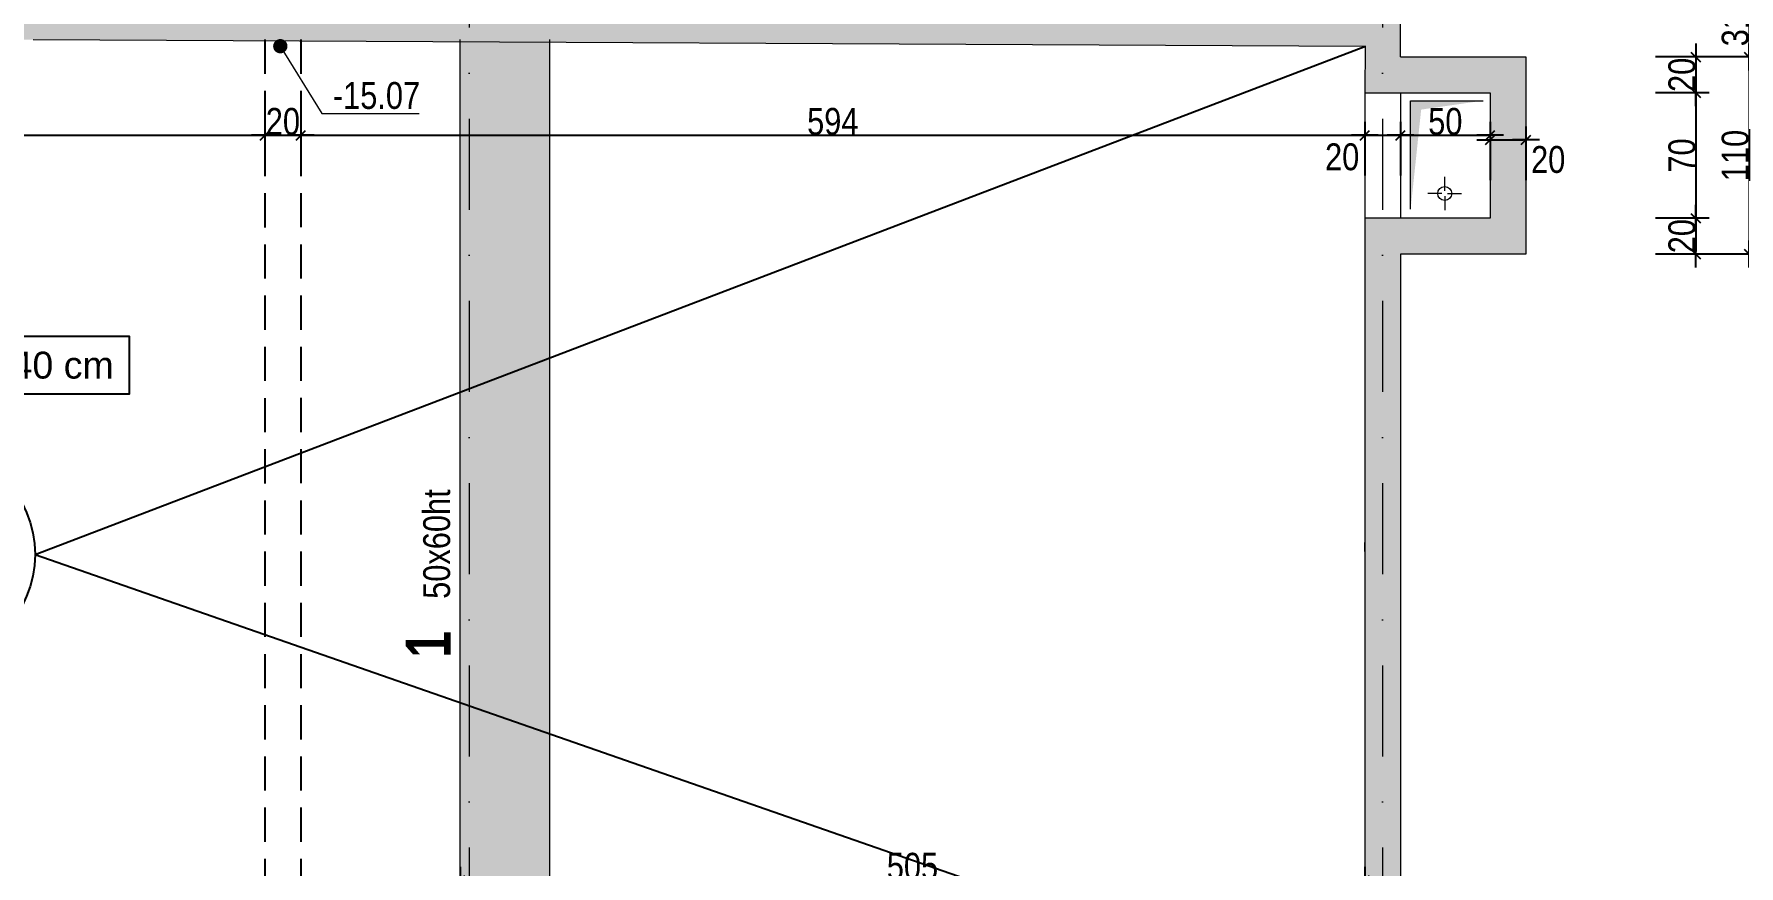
# Model space of a CAD drawing. Header units: centimetres. Extents: x -14085 to 643619, y -47998 to 35592.
# Drawn here: x 35262 to 36214, y 4994 to 5458 of the extents above; entities that cross this region are included whole.
import ezdxf
from ezdxf.enums import TextEntityAlignment as Align

# ---------------------------------------------------------------- set-up
doc = ezdxf.new("R2010")
doc.units = ezdxf.units.CM
doc.header["$PDMODE"] = 1
doc.header["$PDSIZE"] = -2
doc.linetypes.add('CACHEX2', pattern=[19.05, 12.7, -6.35])
doc.linetypes.add('TIRETPTX2', pattern=[50.8, 25.4, -12.7, 0, -12.7])
for name, color, linetype in [('01_cote_gen', 4, 'Continuous'), ('01_linteaux', 2, 'Continuous'), ('01_poch_BN', 9, 'Continuous'), ('01_poch_murs', 253, 'Continuous'), ('01_texte', 230, 'Continuous'), ('AA_COTES', 2, 'Continuous')]:
    doc.layers.add(name, color=color, linetype=linetype)
for name, color, linetype, lineweight in [('01_murs_coup', 5, 'Continuous', 60), ('01_PIEUX', 5, 'Continuous', 60), ('01_tram_axes', 2, 'TIRETPTX2', 9)]:
    doc.layers.add(name, color=color, linetype=linetype, lineweight=lineweight)
doc.styles.add('ARIAL NA', font='ARIALN.TTF')
doc.styles.add('Arial Narrow', font='ARIALN.TTF')
doc.styles.add('impact', font='impact.ttf')
doc.styles.add('MATTE_TXT', font='arial.ttf')
doc.styles.add('STYLE2', font='ARIALN.TTF')
doc.dimstyles.new('JB50', dxfattribs={"dimscale": 0.1, "dimtxt": 150, "dimasz": 15, "dimexe": 0.1, "dimexo": 0.1, "dimgap": 0.09, "dimtad": 1, "dimdec": 1, "dimdsep": 46, "dimtxsty": 'STYLE2', "dimblk1": 'BOND_G', "dimblk2": 'BOND_D', "dimsah": 1, "dimcen": 1.5, "dimdle": 0.01, "dimse1": 1, "dimse2": 1, "dimclrd": 4, "dimclre": 2, "dimclrt": 6, "dimazin": 2, "dimtfac": 2.333333, "dimtdec": 1, "dimtix": 1, "dimtmove": 2, "dimatfit": 3, "dimldrblk": 'BOND_G', "dimfxl": 1, "dimtolj": 1, "dimtzin": 0, "dimarcsym": 0})

# ---------------------------------------------------------------- blocks, each defined once
blk = doc.blocks.new('BOND_G')
at = {"layer": 'AA_COTES', "color": 0}
for p, q in [((0, -5), (0, 15)), ((5, 0), (-5, 0)), ((1.77, 1.77), (-1.77, -1.77))]:
    blk.add_line(p, q, dxfattribs=at)
blk = doc.blocks.new('BOND_D')
at = {"layer": 'AA_COTES', "color": 0}
for p, q in [((5, 0), (-5, 0)), ((-1.77, -1.77), (1.77, 1.77)), ((0, 5), (0, -15))]:
    blk.add_line(p, q, dxfattribs=at)
blk = doc.blocks.new('*D1119')
at = {"layer": '01_cote_gen', "color": 4, "lineweight": -2, "transparency": 16777216}
blk.add_line((34632.45, 5401.66), (35389.42, 5401.66), dxfattribs=at)
at = {"layer": 'Defpoints', "color": 0, "lineweight": 0, "transparency": 16777216}
for p in [(35390.92, 5401.66), (34630.95, 5356.15), (35390.92, 5356.15)]:
    blk.add_point(p, dxfattribs=at)
at = {"layer": '01_cote_gen', "color": 4, "lineweight": -2, "transparency": 16777216, "xscale": 1.5, "yscale": 1.5, "zscale": 1.5, "rotation": 180}
blk.add_blockref('BOND_G', (34630.95, 5401.66), dxfattribs=at)
at = {"layer": '01_cote_gen', "color": 4, "lineweight": -2, "transparency": 16777216, "xscale": 1.5, "yscale": 1.5, "zscale": 1.5}
blk.add_blockref('BOND_D', (35390.92, 5401.66), dxfattribs=at)
at = {"layer": '01_cote_gen', "color": 6, "lineweight": 0, "transparency": 16777216, "insert": (35010.94, 5409.33), "char_height": 15, "attachment_point": 5, "style": 'STYLE2'}
blk.add_mtext('\\A1;760', dxfattribs=at)
blk = doc.blocks.new('*D1120')
at = {"layer": '01_cote_gen', "color": 4, "lineweight": -2, "transparency": 16777216}
blk.add_line((35392.42, 5401.66), (35409.42, 5401.66), dxfattribs=at)
at = {"layer": 'Defpoints', "color": 0, "lineweight": 0, "transparency": 16777216}
for p in [(35410.92, 5401.66), (35390.92, 5361.19), (35410.92, 5361.19)]:
    blk.add_point(p, dxfattribs=at)
at = {"layer": '01_cote_gen', "color": 4, "lineweight": -2, "transparency": 16777216, "xscale": 1.5, "yscale": 1.5, "zscale": 1.5, "rotation": 180}
blk.add_blockref('BOND_G', (35390.92, 5401.66), dxfattribs=at)
at = {"layer": '01_cote_gen', "color": 4, "lineweight": -2, "transparency": 16777216, "xscale": 1.5, "yscale": 1.5, "zscale": 1.5}
blk.add_blockref('BOND_D', (35410.92, 5401.66), dxfattribs=at)
at = {"layer": '01_cote_gen', "color": 6, "lineweight": 0, "transparency": 16777216, "insert": (35400.92, 5409.33), "char_height": 15, "attachment_point": 5, "style": 'STYLE2'}
blk.add_mtext('\\A1;20', dxfattribs=at)
blk = doc.blocks.new('*D1121')
at = {"layer": '01_cote_gen', "color": 4, "lineweight": -2, "transparency": 16777216}
blk.add_line((35412.42, 5401.66), (36003.46, 5401.66), dxfattribs=at)
at = {"layer": 'Defpoints', "color": 0, "lineweight": 0, "transparency": 16777216}
for p in [(36004.96, 5402.7), (36004.96, 5401.66), (35410.92, 5379.16)]:
    blk.add_point(p, dxfattribs=at)
at = {"layer": '01_cote_gen', "color": 4, "lineweight": -2, "transparency": 16777216, "xscale": 1.5, "yscale": 1.5, "zscale": 1.5, "rotation": 180}
blk.add_blockref('BOND_G', (35410.92, 5401.66), dxfattribs=at)
at = {"layer": '01_cote_gen', "color": 4, "lineweight": -2, "transparency": 16777216, "xscale": 1.5, "yscale": 1.5, "zscale": 1.5}
blk.add_blockref('BOND_D', (36004.96, 5401.66), dxfattribs=at)
at = {"layer": '01_cote_gen', "color": 6, "lineweight": 0, "transparency": 16777216, "insert": (35707.94, 5409.33), "char_height": 15, "attachment_point": 5, "style": 'STYLE2'}
blk.add_mtext('\\A1;594', dxfattribs=at)
blk = doc.blocks.new('*D1122')
at = {"layer": '01_cote_gen', "color": 4, "lineweight": -2, "transparency": 16777216}
blk.add_line((36006.46, 5401.66), (36023.43, 5401.66), dxfattribs=at)
at = {"layer": 'Defpoints', "color": 0, "lineweight": 0, "transparency": 16777216}
for p in [(36024.93, 5401.66), (36004.96, 5390.39), (36024.93, 5390.39)]:
    blk.add_point(p, dxfattribs=at)
at = {"layer": '01_cote_gen', "color": 4, "lineweight": -2, "transparency": 16777216, "xscale": 1.5, "yscale": 1.5, "zscale": 1.5, "rotation": 180}
blk.add_blockref('BOND_G', (36004.96, 5401.66), dxfattribs=at)
at = {"layer": '01_cote_gen', "color": 4, "lineweight": -2, "transparency": 16777216, "xscale": 1.5, "yscale": 1.5, "zscale": 1.5}
blk.add_blockref('BOND_D', (36024.93, 5401.66), dxfattribs=at)
at = {"layer": '01_cote_gen', "color": 6, "lineweight": 0, "transparency": 16777216, "insert": (35992.32, 5389.57), "char_height": 15, "attachment_point": 5, "style": 'STYLE2'}
blk.add_mtext('\\A1;20', dxfattribs=at)
blk = doc.blocks.new('*D1123')
at = {"layer": '01_cote_gen', "color": 4, "lineweight": -2, "transparency": 16777216}
blk.add_line((36026.43, 5401.66), (36073.43, 5401.66), dxfattribs=at)
at = {"layer": 'Defpoints', "color": 0, "lineweight": 0, "transparency": 16777216}
for p in [(36074.93, 5401.66), (36024.93, 5394.16), (36074.93, 5394.16)]:
    blk.add_point(p, dxfattribs=at)
at = {"layer": '01_cote_gen', "color": 4, "lineweight": -2, "transparency": 16777216, "xscale": 1.5, "yscale": 1.5, "zscale": 1.5, "rotation": 180}
blk.add_blockref('BOND_G', (36024.93, 5401.66), dxfattribs=at)
at = {"layer": '01_cote_gen', "color": 4, "lineweight": -2, "transparency": 16777216, "xscale": 1.5, "yscale": 1.5, "zscale": 1.5}
blk.add_blockref('BOND_D', (36074.93, 5401.66), dxfattribs=at)
at = {"layer": '01_cote_gen', "color": 6, "lineweight": 0, "transparency": 16777216, "insert": (36049.93, 5409.33), "char_height": 15, "attachment_point": 5, "style": 'STYLE2'}
blk.add_mtext('\\A1;50', dxfattribs=at)
blk = doc.blocks.new('*D1124')
at = {"layer": '01_cote_gen', "color": 4, "lineweight": -2, "transparency": 16777216}
blk.add_line((36076.43, 5399.16), (36093.43, 5399.16), dxfattribs=at)
at = {"layer": 'Defpoints', "color": 0, "lineweight": 0, "transparency": 16777216}
for p in [(36094.93, 5399.16), (36074.93, 5390.39), (36094.93, 5389.89)]:
    blk.add_point(p, dxfattribs=at)
at = {"layer": '01_cote_gen', "color": 4, "lineweight": -2, "transparency": 16777216, "xscale": 1.5, "yscale": 1.5, "zscale": 1.5, "rotation": 180}
blk.add_blockref('BOND_G', (36074.93, 5399.16), dxfattribs=at)
at = {"layer": '01_cote_gen', "color": 4, "lineweight": -2, "transparency": 16777216, "xscale": 1.5, "yscale": 1.5, "zscale": 1.5}
blk.add_blockref('BOND_D', (36094.93, 5399.16), dxfattribs=at)
at = {"layer": '01_cote_gen', "color": 6, "lineweight": 0, "transparency": 16777216, "insert": (36107.35, 5388.09), "char_height": 15, "attachment_point": 5, "style": 'STYLE2'}
blk.add_mtext('\\A1;20', dxfattribs=at)
blk = doc.blocks.new('*D1128')
at = {"layer": '01_cote_gen', "color": 4, "lineweight": -2, "transparency": 16777216}
blk.add_line((34786.47, 4985.98), (35498.43, 4985.98), dxfattribs=at)
at = {"layer": 'Defpoints', "color": 0, "lineweight": 0, "transparency": 16777216}
for p in [(35499.93, 4985.98), (34784.97, 4963.48), (35499.93, 4909.39)]:
    blk.add_point(p, dxfattribs=at)
at = {"layer": '01_cote_gen', "color": 4, "lineweight": -2, "transparency": 16777216, "xscale": 1.5, "yscale": 1.5, "zscale": 1.5, "rotation": 180}
blk.add_blockref('BOND_G', (34784.97, 4985.98), dxfattribs=at)
at = {"layer": '01_cote_gen', "color": 4, "lineweight": -2, "transparency": 16777216, "xscale": 1.5, "yscale": 1.5, "zscale": 1.5}
blk.add_blockref('BOND_D', (35499.93, 4985.98), dxfattribs=at)
at = {"layer": '01_cote_gen', "color": 6, "lineweight": 0, "transparency": 16777216, "insert": (35142.45, 4993.64), "char_height": 15, "attachment_point": 5, "style": 'STYLE2'}
blk.add_mtext('\\A1;715', dxfattribs=at)
blk = doc.blocks.new('*D1129')
at = {"layer": '01_cote_gen', "color": 4, "lineweight": -2, "transparency": 16777216}
blk.add_line((35501.43, 4985.98), (36003.43, 4985.98), dxfattribs=at)
at = {"layer": 'Defpoints', "color": 0, "lineweight": 0, "transparency": 16777216}
for p in [(36004.93, 4985.98), (35499.93, 4963.48), (36004.93, 4963.48)]:
    blk.add_point(p, dxfattribs=at)
at = {"layer": '01_cote_gen', "color": 4, "lineweight": -2, "transparency": 16777216, "xscale": 1.5, "yscale": 1.5, "zscale": 1.5, "rotation": 180}
blk.add_blockref('BOND_G', (35499.93, 4985.98), dxfattribs=at)
at = {"layer": '01_cote_gen', "color": 4, "lineweight": -2, "transparency": 16777216, "xscale": 1.5, "yscale": 1.5, "zscale": 1.5}
blk.add_blockref('BOND_D', (36004.93, 4985.98), dxfattribs=at)
at = {"layer": '01_cote_gen', "color": 6, "lineweight": 0, "transparency": 16777216, "insert": (35752.43, 4993.64), "char_height": 15, "attachment_point": 5, "style": 'STYLE2'}
blk.add_mtext('\\A1;505', dxfattribs=at)
blk = doc.blocks.new('*D1423')
at = {"layer": '01_cote_gen', "color": 4, "lineweight": -2, "transparency": 16777216}
blk.add_line((36026.43, 5703.03), (36093.43, 5703.03), dxfattribs=at)
at = {"layer": 'Defpoints', "color": 0, "lineweight": 0, "transparency": 16777216}
for p in [(36094.93, 5703.03), (36024.93, 5695.53), (36094.93, 5444.39)]:
    blk.add_point(p, dxfattribs=at)
at = {"layer": '01_cote_gen', "color": 4, "lineweight": -2, "transparency": 16777216, "xscale": 1.5, "yscale": 1.5, "zscale": 1.5, "rotation": 180}
blk.add_blockref('BOND_G', (36024.93, 5703.03), dxfattribs=at)
at = {"layer": '01_cote_gen', "color": 4, "lineweight": -2, "transparency": 16777216, "xscale": 1.5, "yscale": 1.5, "zscale": 1.5}
blk.add_blockref('BOND_D', (36094.93, 5703.03), dxfattribs=at)
at = {"layer": '01_cote_gen', "color": 6, "lineweight": 0, "transparency": 16777216, "insert": (36059.93, 5710.7), "char_height": 15, "attachment_point": 5, "style": 'STYLE2'}
blk.add_mtext('\\A1;70', dxfattribs=at)
blk = doc.blocks.new('*D1424')
at = {"layer": '01_cote_gen', "color": 4, "lineweight": -2, "transparency": 16777216}
blk.add_line((36026.43, 5668.62), (36073.43, 5668.62), dxfattribs=at)
at = {"layer": 'Defpoints', "color": 0, "lineweight": 0, "transparency": 16777216}
for p in [(36074.93, 5668.62), (36024.93, 5654.52), (36074.93, 5425.39)]:
    blk.add_point(p, dxfattribs=at)
at = {"layer": '01_cote_gen', "color": 4, "lineweight": -2, "transparency": 16777216, "xscale": 1.5, "yscale": 1.5, "zscale": 1.5, "rotation": 180}
blk.add_blockref('BOND_G', (36024.93, 5668.62), dxfattribs=at)
at = {"layer": '01_cote_gen', "color": 4, "lineweight": -2, "transparency": 16777216, "xscale": 1.5, "yscale": 1.5, "zscale": 1.5}
blk.add_blockref('BOND_D', (36074.93, 5668.62), dxfattribs=at)
at = {"layer": '01_cote_gen', "color": 6, "lineweight": 0, "transparency": 16777216, "insert": (36049.93, 5676.29), "char_height": 15, "attachment_point": 5, "style": 'STYLE2'}
blk.add_mtext('\\A1;50', dxfattribs=at)
blk = doc.blocks.new('*D1426')
at = {"layer": '01_cote_gen', "color": 4, "lineweight": -2, "transparency": 16777216}
blk.add_line((36219.49, 5474.91), (36219.49, 5446.91), dxfattribs=at)
at = {"layer": 'Defpoints', "color": 0, "lineweight": 0, "transparency": 16777216}
for p in [(36024.93, 5476.41), (36070.19, 5445.41), (36219.49, 5445.41)]:
    blk.add_point(p, dxfattribs=at)
at = {"layer": '01_cote_gen', "color": 4, "lineweight": -2, "transparency": 16777216, "xscale": 1.5, "yscale": 1.5, "zscale": 1.5}
for name, p, rotation in [('BOND_G', (36219.49, 5476.41), 90), ('BOND_D', (36219.49, 5445.41), 270)]:
    blk.add_blockref(name, p, dxfattribs=dict(at, rotation=rotation))
at = {"layer": '01_cote_gen', "color": 6, "lineweight": 0, "transparency": 16777216, "insert": (36211.83, 5460.91), "char_height": 15, "attachment_point": 5, "rotation": 90, "style": 'STYLE2'}
blk.add_mtext('\\A1;31', dxfattribs=at)
blk = doc.blocks.new('*D1427')
at = {"layer": '01_cote_gen', "color": 4, "lineweight": -2, "transparency": 16777216}
blk.add_line((36219.49, 5443.91), (36219.49, 5336.89), dxfattribs=at)
at = {"layer": 'Defpoints', "color": 0, "lineweight": 0, "transparency": 16777216}
for p in [(36196.99, 5445.41), (36094.93, 5335.39), (36219.49, 5335.39)]:
    blk.add_point(p, dxfattribs=at)
at = {"layer": '01_cote_gen', "color": 4, "lineweight": -2, "transparency": 16777216, "xscale": 1.5, "yscale": 1.5, "zscale": 1.5}
for name, p, rotation in [('BOND_G', (36219.49, 5445.41), 90), ('BOND_D', (36219.49, 5335.39), 270)]:
    blk.add_blockref(name, p, dxfattribs=dict(at, rotation=rotation))
at = {"layer": '01_cote_gen', "color": 6, "lineweight": 0, "transparency": 16777216, "insert": (36211.83, 5390.4), "char_height": 15, "attachment_point": 5, "rotation": 90, "style": 'STYLE2'}
blk.add_mtext('\\A1;110', dxfattribs=at)
blk = doc.blocks.new('*D1428')
at = {"layer": '01_cote_gen', "color": 4, "lineweight": -2, "transparency": 16777216}
blk.add_line((36189.75, 5443.91), (36189.75, 5426.89), dxfattribs=at)
at = {"layer": 'Defpoints', "color": 0, "lineweight": 0, "transparency": 16777216}
for p in [(36071.34, 5445.41), (36071.34, 5425.39), (36189.75, 5425.39)]:
    blk.add_point(p, dxfattribs=at)
at = {"layer": '01_cote_gen', "color": 4, "lineweight": -2, "transparency": 16777216, "xscale": 1.5, "yscale": 1.5, "zscale": 1.5}
for name, p, rotation in [('BOND_G', (36189.75, 5445.41), 90), ('BOND_D', (36189.75, 5425.39), 270)]:
    blk.add_blockref(name, p, dxfattribs=dict(at, rotation=rotation))
at = {"layer": '01_cote_gen', "color": 6, "lineweight": 0, "transparency": 16777216, "insert": (36182.08, 5435.4), "char_height": 15, "attachment_point": 5, "rotation": 90, "style": 'STYLE2'}
blk.add_mtext('\\A1;20', dxfattribs=at)
blk = doc.blocks.new('*D1429')
at = {"layer": '01_cote_gen', "color": 4, "lineweight": -2, "transparency": 16777216}
blk.add_line((36189.75, 5423.89), (36189.75, 5356.89), dxfattribs=at)
at = {"layer": 'Defpoints', "color": 0, "lineweight": 0, "transparency": 16777216}
for p in [(36074.93, 5425.39), (36074.93, 5355.39), (36189.75, 5355.39)]:
    blk.add_point(p, dxfattribs=at)
at = {"layer": '01_cote_gen', "color": 4, "lineweight": -2, "transparency": 16777216, "xscale": 1.5, "yscale": 1.5, "zscale": 1.5}
for name, p, rotation in [('BOND_G', (36189.75, 5425.39), 90), ('BOND_D', (36189.75, 5355.39), 270)]:
    blk.add_blockref(name, p, dxfattribs=dict(at, rotation=rotation))
at = {"layer": '01_cote_gen', "color": 6, "lineweight": 0, "transparency": 16777216, "insert": (36182.08, 5390.39), "char_height": 15, "attachment_point": 5, "rotation": 90, "style": 'STYLE2'}
blk.add_mtext('\\A1;70', dxfattribs=at)
blk = doc.blocks.new('*D1430')
at = {"layer": '01_cote_gen', "color": 4, "lineweight": -2, "transparency": 16777216}
blk.add_line((36189.75, 5353.89), (36189.75, 5336.89), dxfattribs=at)
at = {"layer": 'Defpoints', "color": 0, "lineweight": 0, "transparency": 16777216}
for p in [(36074.93, 5355.39), (36074.93, 5335.39), (36189.75, 5335.39)]:
    blk.add_point(p, dxfattribs=at)
at = {"layer": '01_cote_gen', "color": 4, "lineweight": -2, "transparency": 16777216, "xscale": 1.5, "yscale": 1.5, "zscale": 1.5}
for name, p, rotation in [('BOND_G', (36189.75, 5355.39), 90), ('BOND_D', (36189.75, 5335.39), 270)]:
    blk.add_blockref(name, p, dxfattribs=dict(at, rotation=rotation))
at = {"layer": '01_cote_gen', "color": 6, "lineweight": 0, "transparency": 16777216, "insert": (36182.08, 5345.39), "char_height": 15, "attachment_point": 5, "rotation": 90, "style": 'STYLE2'}
blk.add_mtext('\\A1;20', dxfattribs=at)

msp = doc.modelspace()

# ---------------------------------------------------------------- hatches: boundary and pattern name
at = {"layer": '01_poch_BN', "lineweight": 0}
h = msp.add_hatch(color=256, dxfattribs=at)
h.dxf.hatch_style = 1
h.paths.add_polyline_path([(35499.93, 4889.39), (35499.93, 4909.39), (34784.97, 4909.39), (34784.97, 4829.39), (35499.93, 4829.39)])
h.paths.add_polyline_path([(35549.93, 5453.67), (35499.93, 5453.91), (35499.93, 4909.39), (35549.93, 4909.39)])
at = {"layer": '01_poch_murs', "lineweight": 0}
h = msp.add_hatch(color=256, dxfattribs=at)
h.dxf.hatch_style = 1
h.paths.add_polyline_path([(36024.93, 5476.41), (35261.5, 5480.05), (33876.96, 5479.56), (33876.97, 5454.56), (35261.45, 5455.05), (36005.39, 5451.5), (36005.26, 5425.39), (36074.93, 5425.39), (36074.93, 5355.39), (36004.93, 5355.39), (36004.93, 4909.39), (35499.93, 4909.39), (35499.93, 4889.39), (36004.93, 4889.39), (36004.93, 4689.39), (35579.93, 4689.39), (35579.93, 4669.39), (36004.93, 4669.39), (36004.93, 4409.39), (35579.93, 4409.39), (35579.93, 4389.39), (36004.93, 4389.39), (36004.93, 3811.39), (35579.93, 3811.39), (35579.93, 3791.39), (36004.93, 3791.39), (36004.93, 3265.39), (35579.86, 3265.39), (35579.86, 3247.39), (35616.93, 3247.39), (35616.93, 3247.39), (35698.93, 3247.39), (36004.93, 3247.39), (36004.93, 2721.39), (35579.93, 2721.39), (35579.93, 2701.39), (36004.93, 2701.39), (36004.93, 2414.39), (36074.93, 2414.39), (36074.93, 2344.39), (35579.93, 2344.39), (35579.93, 2324.39), (36095.13, 2324.39), (36095.13, 2434.39), (36024.93, 2434.39), (36024.93, 5335.39), (36094.93, 5335.39), (36094.93, 5445.41), (36024.93, 5445.41)])

# ---------------------------------------------------------------- linework, layer by layer
at = {"layer": '01_linteaux', "linetype": 'CACHEX2', "ltscale": 1.5}
for p, q in [((35390.92, 5455.09), (35390.92, 4909.39)), ((35410.92, 5455.1), (35410.92, 4909.39))]:
    msp.add_line(p, q, dxfattribs=at)
at = {"layer": '01_linteaux', "lineweight": 0}
for p, q in [((35499.93, 4909.39), (35499.93, 5455.13)), ((35549.93, 4909.39), (35549.93, 5455.15)), ((36004.96, 5425.39), (36004.96, 5355.39)), ((36024.93, 5425.39), (36024.93, 5355.39)), ((36030.57, 5360.53), (36030.57, 5421)), ((36030.57, 5421), (36071.02, 5421))]:
    msp.add_line(p, q, dxfattribs=at)
for points in [[(36030.57, 5360.53), (36030.57, 5421), (36036.44, 5416.02)], [(36030.57, 5421), (36071.02, 5421), (36036.44, 5416.02)]]:
    msp.add_solid(points, dxfattribs=at)
at = {"layer": '01_murs_coup', "lineweight": 5}
for p, q in [((36024.93, 5445.41), (36094.93, 5445.41)), ((36094.93, 5445.41), (36094.93, 5335.39)), ((36005.26, 5425.39), (36074.93, 5425.39)), ((36074.93, 5425.39), (36074.93, 5355.39)), ((36004.93, 5355.39), (36004.93, 4909.39)), ((36074.93, 5355.39), (36004.93, 5355.39)), ((36094.93, 5335.39), (36024.93, 5335.39)), ((36004.93, 5169.39), (36004.93, 5174.39))]:
    msp.add_line(p, q, dxfattribs=at)
at = {"layer": '01_murs_coup', "lineweight": 18}
for p, q in [((36094.93, 5444.39), (36094.93, 5335.39)), ((36074.93, 5425.39), (36074.93, 5355.39)), ((36049.57, 5370.76), (36049.57, 5378.57)), ((36048.01, 5369.2), (36040.19, 5369.2)), ((36051.13, 5369.2), (36058.94, 5369.2)), ((36049.57, 5367.64), (36049.57, 5359.82)), ((36074.93, 5355.39), (36024.93, 5355.39)), ((36024.93, 5335.39), (36024.93, 2434.39)), ((36094.93, 5335.39), (36024.93, 5335.39))]:
    msp.add_line(p, q, dxfattribs=at)
msp.add_circle((36049.57, 5369.2), 3.91, dxfattribs=at)
at = {"layer": '01_PIEUX', "linetype": 'Continuous', "lineweight": 5}
for p, q in [((36024.93, 5445.41), (36024.93, 5476.41)), ((35261.45, 5455.05), (36005.39, 5451.5)), ((36005.26, 5425.39), (36005.39, 5451.5))]:
    msp.add_line(p, q, dxfattribs=at)
at = {"layer": '01_texte'}
for q in [(36005.39, 5451.5), (36004.93, 4909.39)]:
    msp.add_line((35262.56, 5167.74), q, dxfattribs=at)
at = {"layer": '01_texte', "lineweight": 0}
for p, q in [((35399.47, 5451.39), (35422.66, 5413.79)), ((35422.66, 5413.79), (35476.98, 5413.79))]:
    msp.add_line(p, q, dxfattribs=at)
at = {"layer": '01_texte', "lineweight": 0, "const_width": 4}
msp.add_lwpolyline([(35397.47, 5451.39, 1), (35401.47, 5451.39, 1)], format="xyb", close=True, dxfattribs=at)
at = {"layer": '01_texte'}
msp.add_lwpolyline([(35122.37, 5289.51), (35315.16, 5289.51), (35315.16, 5257.22), (35122.37, 5257.22)], close=True, dxfattribs=at)
msp.add_circle((35202.56, 5167.74), 60, dxfattribs=at)
at = {"layer": '01_tram_axes', "ltscale": 2}
for p, q in [((35504.93, 5716.04), (35504.93, 2131.93)), ((36014.93, 5716.04), (36014.93, 2131.93))]:
    msp.add_line(p, q, dxfattribs=at)

# ---------------------------------------------------------------- texts
at = {"layer": '01_texte'}
for s, rotation, style, p in [('-15.07', 0, 'Arial Narrow', (35428.82, 5416.41)), ('50x60ht', 90, 'ARIAL NA', (35494.26, 5142.98))]:
    msp.add_text(s, height=15, rotation=rotation, dxfattribs=dict(at, style=style)).set_placement(p)
at = {"layer": '01_texte', "style": 'MATTE_TXT'}
msp.add_text('TERRE Epr: 40 cm', height=15, dxfattribs=at).set_placement((35128.34, 5265.91))
at = {"layer": '01_texte', "style": 'impact'}
msp.add_text('1', height=25, rotation=90, dxfattribs=at).set_placement((35502.02, 5125.04), align=Align.BOTTOM_RIGHT)

# ---------------------------------------------------------------- dimensions: what is measured, and where the dimension line sits
at = {"layer": '01_cote_gen', "lineweight": 0}
for base, p1, p2, picture, middle in [((36094.93, 5703.03), (36024.93, 5695.53), (36094.93, 5444.39), '*D1423', (36059.93, 5710.7)), ((36074.93, 5668.62), (36024.93, 5654.52), (36074.93, 5425.39), '*D1424', (36049.93, 5676.29)), ((35390.92, 5401.66), (34630.95, 5356.15), (35390.92, 5356.15), '*D1119', (35010.94, 5409.33)), ((35410.92, 5401.66), (35390.92, 5361.19), (35410.92, 5361.19), '*D1120', (35400.92, 5409.33)), ((36004.96, 5401.66), (35410.92, 5379.16), (36004.96, 5402.7), '*D1121', (35707.94, 5409.33)), ((36074.93, 5401.66), (36024.93, 5394.16), (36074.93, 5394.16), '*D1123', (36049.93, 5409.33)), ((35499.93, 4985.98), (34784.97, 4963.48), (35499.93, 4909.39), '*D1128', (35142.45, 4993.64)), ((36004.93, 4985.98), (35499.93, 4963.48), (36004.93, 4963.48), '*D1129', (35752.43, 4993.64))]:
    dim = msp.add_linear_dim(base=base, p1=p1, p2=p2, dimstyle='JB50', dxfattribs=at)
    dim.commit()
    dim.dimension.update_dxf_attribs({"geometry": picture, "text_midpoint": middle})
for base, p1, p2, picture, middle in [((36219.49, 5445.41), (36024.93, 5476.41), (36070.19, 5445.41), '*D1426', (36211.83, 5460.91)), ((36189.75, 5425.39), (36071.34, 5445.41), (36071.34, 5425.39), '*D1428', (36182.08, 5435.4)), ((36219.49, 5335.39), (36196.99, 5445.41), (36094.93, 5335.39), '*D1427', (36211.83, 5390.4)), ((36189.75, 5355.39), (36074.93, 5425.39), (36074.93, 5355.39), '*D1429', (36182.08, 5390.39)), ((36189.75, 5335.39), (36074.93, 5355.39), (36074.93, 5335.39), '*D1430', (36182.08, 5345.39))]:
    dim = msp.add_linear_dim(base=base, p1=p1, p2=p2, angle=90, dimstyle='JB50', dxfattribs=at)
    dim.commit()
    dim.dimension.update_dxf_attribs({"geometry": picture, "text_midpoint": middle})
for base, p1, p2, picture, middle in [((36024.93, 5401.66), (36004.96, 5390.39), (36024.93, 5390.39), '*D1122', (35992.32, 5389.57)), ((36094.93, 5399.16), (36074.93, 5390.39), (36094.93, 5389.89), '*D1124', (36107.35, 5388.09))]:
    dim = msp.add_linear_dim(base=base, p1=p1, p2=p2, dimstyle='JB50', dxfattribs=at)
    dim.commit()
    dim.dimension.update_dxf_attribs({"geometry": picture, "text_midpoint": middle, "dimtype": 160})

doc.saveas('drawing.dxf')
